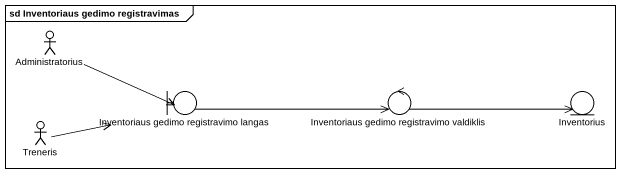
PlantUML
@startuml
mainframe sd Inventoriaus gedimo registravimas
actor Administratorius
boundary "Inventoriaus gedimo registravimo langas" as Inventoriaus_gedimo
control "Inventoriaus gedimo registravimo valdiklis" as Inventoriaus_gedimo_2
entity Inventorius
actor Treneris
Administratorius -right-> Inventoriaus_gedimo
Inventoriaus_gedimo -right-> Inventoriaus_gedimo_2
Inventoriaus_gedimo_2 -right-> Inventorius
Treneris -right-> Inventoriaus_gedimo
@enduml
